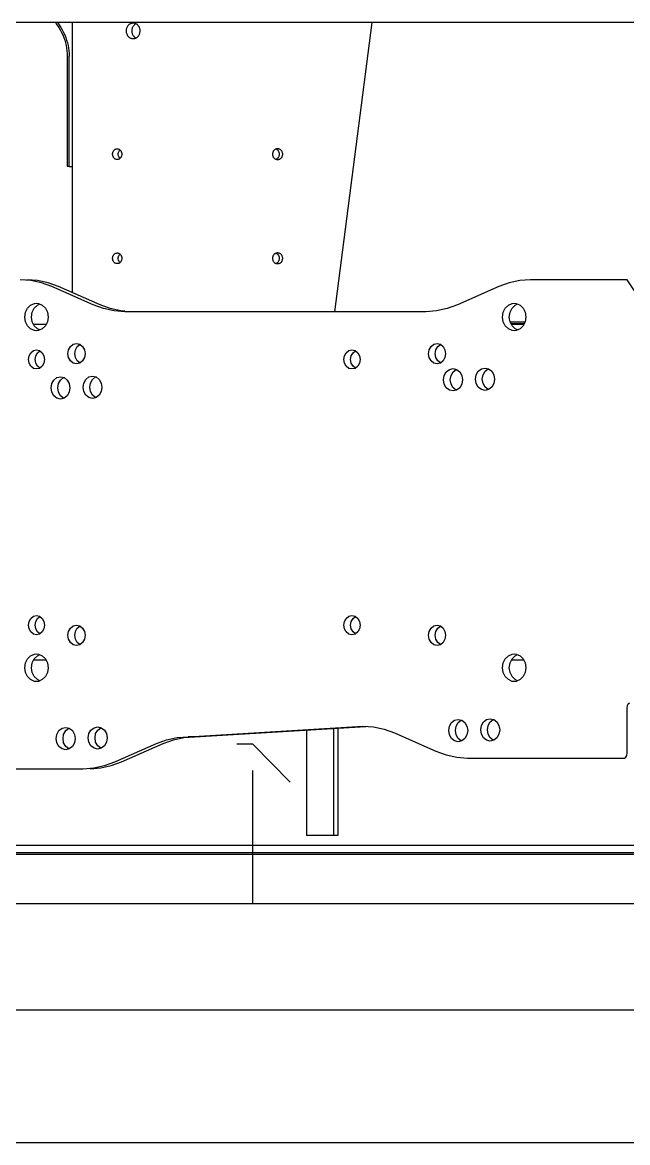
# Model space of a CAD drawing. Header units: millimetres. Extents: x 1084702 to 1166801, y 36632 to 124519.
# Drawn here: x 1096691 to 1097260, y 57203 to 58257 of the extents above; entities that cross this region are included whole.
import ezdxf

# ---------------------------------------------------------------- set-up
doc = ezdxf.new("R2010")
doc.units = ezdxf.units.MM
doc.header["$LTSCALE"] = 250
doc.linetypes.add('CENTER', pattern=[3, 2.5, -0.25, 0, -0.25])
doc.linetypes.add('DASHED', pattern=[0.75, 0.5, -0.25])
doc.layers.get('0').update_dxf_attribs({"color": 255})

# ---------------------------------------------------------------- blocks, each defined once
blk = doc.blocks.new('PK65002M m platform_top')
at = {"linetype": 'Continuous'}
for p, q in [((-8299.6, 3897.4), (-10062.2, 3897.4)), ((-8420.6, 3895.6), (-9935.7, 3895.6)), ((-9952.6, 3889.2), (-8365.3, 3889.2)), ((-8837.1, 3879.7), (-8832.8, 3879.7)), ((-8837.1, 3778.7), (-8837.1, 3879.7)), ((-8832.8, 3879.7), (-8807.4, 3879.7)), ((-8832.8, 3778.9), (-8832.8, 3879.7)), ((-8807.4, 3780.5), (-8807.4, 3879.7)), ((-8460.2, 3816.9), (-8597.5, 3816.9)), ((-8959, 3806.9), (-9106.6, 3806.9)), ((-8633.6, 3810.5), (-8672.7, 3793.2)), ((-8627.3, 3810.5), (-8666.3, 3793.2)), ((-8623.9, 3814), (-8633.6, 3810.5)), ((-9109.2, 3801.9), (-9109.2, 3759.8)), ((-8890.2, 3783.2), (-8929.2, 3800.5)), ((-8614.3, 3797.7), (-8614.1, 3797.7)), ((-8584.2, 3798.3), (-8583.9, 3798.3)), ((-8983.5, 3790.1), (-8983.3, 3790.1)), ((-8953.4, 3790.7), (-8953.2, 3790.7)), ((-8702.5, 3786.9), (-8863.3, 3777.1)), ((-8696.1, 3786.9), (-8860.4, 3776.9)), ((-8692.3, 3787.6), (-8702.5, 3786.9)), ((-8702.5, 3786.9), (-8696.1, 3786.9)), ((-9006.2, 3734.1), (-9003.8, 3733.1)), ((-8556.7, 3734.1), (-8554.4, 3733.1)), ((-9012, 3714.7), (-9000.3, 3714.7)), ((-9003.8, 3710.6), (-9006.2, 3709.6)), ((-8562.5, 3714.7), (-8550.9, 3714.7)), ((-8554.4, 3710.6), (-8556.7, 3709.6)), ((-8853.5, 3690), (-8851.3, 3688.2)), ((-8556.7, 3690), (-8554.5, 3688.2)), ((-8931, 3684.7), (-8933.6, 3682.7)), ((-8591.8, 3684.7), (-8594.3, 3682.7)), ((-8851.3, 3675.5), (-8853.5, 3673.7)), ((-8554.5, 3675.5), (-8556.7, 3673.7)), ((-8609.4, 3467.8), (-8609.2, 3467.7)), ((-8579.3, 3468.4), (-8579.1, 3468.3)), ((-8978.7, 3460.2), (-8978.4, 3460.1)), ((-8948.6, 3460.8), (-8948.3, 3460.7)), ((-8853.5, 3440), (-8851.3, 3438.2)), ((-8556.7, 3440), (-8554.5, 3438.2)), ((-9152.9, 3422.3), (-9109.2, 3356.9)), ((-8931, 3419.7), (-8933.6, 3417.7)), ((-8851.3, 3425.5), (-8853.5, 3423.7)), ((-8591.8, 3419.7), (-8594.3, 3417.7)), ((-8554.5, 3425.5), (-8556.7, 3423.7)), ((-9013, 3396.9), (-8999.3, 3396.9)), ((-8999.8, 3398), (-9012.5, 3398)), ((-9000.1, 3398.7), (-9012.2, 3398.7)), ((-9006.2, 3404.1), (-9003.8, 3403.1)), ((-9004.4, 3398), (-9004.5, 3398.7)), ((-9004.4, 3398.7), (-9004.3, 3398)), ((-8550.7, 3398.7), (-8562.7, 3398.7)), ((-8556.7, 3404.1), (-8554.4, 3403.1)), ((-8919.8, 3386.9), (-8636.7, 3386.9)), ((-8869, 3114.7), (-8833.8, 3386.9)), ((-8616.6, 3384), (-8607, 3380.5)), ((-9003.8, 3380.6), (-9006.2, 3379.6)), ((-8988.6, 3363.2), (-8949.5, 3380.5)), ((-8613.3, 3380.5), (-8574.3, 3363.2)), ((-8607, 3380.5), (-8567.9, 3363.2)), ((-8554.4, 3380.6), (-8556.7, 3379.6)), ((-8587.3, 3369), (-8587.3, 3114.7)), ((-9109.2, 3356.9), (-9099.4, 3356.9)), ((-9099.4, 3356.9), (-9048.4, 3356.9)), ((-9048.4, 3356.9), (-9018.4, 3356.9)), ((-8548.2, 3357.6), (-8538.1, 3356.9)), ((-8584.3, 3250.2), (-8587.3, 3250.2)), ((-8584.3, 3250.2), (-8582.4, 3250.2)), ((-8584.3, 3250.2), (-8584.3, 3146.6)), ((-8582.4, 3146.6), (-8582.4, 3250.2)), ((-10512, 3114.7), (-8205.3, 3114.7))]:
    blk.add_line(p, q, dxfattribs=at)
for points in [[(-8597.5, 3816.9), (-8607.6, 3816.2), (-8617.6, 3814), (-8627.3, 3810.5)], [(-8603.9, 3816.9), (-8614, 3816.2), (-8623.9, 3814)], [(-9106.6, 3806.9), (-9107.9, 3806.2), (-9108.8, 3804.4), (-9109.2, 3801.9)], [(-8929.2, 3800.5), (-8938.9, 3804), (-8948.9, 3806.2), (-8959, 3806.9)], [(-8620, 3788), (-8619.3, 3792), (-8617.4, 3795.4), (-8614.5, 3797.7), (-8611.1, 3798.5)], [(-8614.1, 3797.7), (-8611.2, 3795.4), (-8609.2, 3792), (-8608.6, 3788)], [(-8611.1, 3798.5), (-8607.7, 3797.7), (-8604.8, 3795.4), (-8602.9, 3792), (-8602.2, 3788)], [(-8589.9, 3788.6), (-8589.2, 3792.6), (-8587.3, 3796), (-8584.4, 3798.3), (-8581, 3799.1)], [(-8583.9, 3798.3), (-8581.1, 3796), (-8579.1, 3792.6), (-8578.5, 3788.6)], [(-8581, 3799.1), (-8577.6, 3798.3), (-8574.7, 3796), (-8572.8, 3792.6), (-8572.1, 3788.6)], [(-8989.3, 3780.4), (-8988.6, 3784.4), (-8986.7, 3787.8), (-8983.8, 3790.1), (-8980.4, 3790.9)], [(-8983.3, 3790.1), (-8980.4, 3787.8), (-8978.5, 3784.4), (-8977.8, 3780.4)], [(-8980.4, 3790.9), (-8977, 3790.1), (-8974.1, 3787.8), (-8972.1, 3784.4), (-8971.5, 3780.4)], [(-8959.2, 3781), (-8958.5, 3785), (-8956.6, 3788.4), (-8953.7, 3790.7), (-8950.3, 3791.5)], [(-8953.2, 3790.7), (-8950.3, 3788.4), (-8948.4, 3785), (-8947.7, 3781)], [(-8950.3, 3791.5), (-8946.9, 3790.7), (-8944, 3788.4), (-8942, 3785), (-8941.4, 3781)], [(-8666.3, 3793.2), (-8676, 3789.7), (-8686, 3787.6), (-8696.1, 3786.9)], [(-8672.7, 3793.2), (-8682.4, 3789.7), (-8692.3, 3787.6)], [(-8611.1, 3777.5), (-8614.5, 3778.3), (-8617.4, 3780.5), (-8619.3, 3783.9), (-8620, 3788)], [(-8608.6, 3788), (-8609.2, 3783.9), (-8611.2, 3780.5)], [(-8602.2, 3788), (-8602.9, 3783.9), (-8604.8, 3780.5), (-8607.7, 3778.3), (-8611.1, 3777.5)], [(-8581, 3778.1), (-8584.4, 3778.9), (-8587.3, 3781.1), (-8589.2, 3784.6), (-8589.9, 3788.6)], [(-8578.5, 3788.6), (-8579.1, 3784.6), (-8581.1, 3781.1)], [(-8572.1, 3788.6), (-8572.8, 3784.6), (-8574.7, 3781.1), (-8577.6, 3778.9), (-8581, 3778.1)], [(-8980.4, 3769.9), (-8983.8, 3770.7), (-8986.7, 3772.9), (-8988.6, 3776.3), (-8989.3, 3780.4)], [(-8977.8, 3780.4), (-8978.5, 3776.3), (-8980.4, 3772.9)], [(-8971.5, 3780.4), (-8972.1, 3776.3), (-8974.1, 3772.9), (-8977, 3770.7), (-8980.4, 3769.9)], [(-8950.3, 3770.5), (-8953.7, 3771.3), (-8956.6, 3773.5), (-8958.5, 3777), (-8959.2, 3781)], [(-8950.3, 3773.5), (-8953.2, 3771.3), (-8953.4, 3771.2)], [(-8947.7, 3781), (-8948.4, 3777), (-8950.3, 3773.5)], [(-8941.4, 3781), (-8942, 3777), (-8944, 3773.5), (-8946.9, 3771.3), (-8950.3, 3770.5)], [(-8860.4, 3776.9), (-8870.5, 3777.6), (-8880.5, 3779.7), (-8890.2, 3783.2)], [(-8611.2, 3780.5), (-8614.1, 3778.3), (-8614.3, 3778.2)], [(-8581.1, 3781.1), (-8583.9, 3778.9), (-8584.2, 3778.8)], [(-8980.4, 3772.9), (-8983.3, 3770.7), (-8983.5, 3770.6)], [(-9109.2, 3759.8), (-9109.5, 3757.5), (-9110.3, 3755.8), (-9111.5, 3754.9)], [(-9014, 3721.9), (-9013.3, 3726.3), (-9011.4, 3730.2), (-9008.5, 3733.1), (-9004.9, 3734.7), (-9003, 3734.9)], [(-9003.8, 3733.1), (-9000.9, 3730.2), (-8999, 3726.3), (-8998.3, 3721.9)], [(-9003, 3734.9), (-9001.1, 3734.7), (-8997.5, 3733.1), (-8994.5, 3730.2), (-8992.6, 3726.3), (-8991.9, 3721.9)], [(-8564.5, 3721.9), (-8563.9, 3726.3), (-8562, 3730.2), (-8559, 3733.1), (-8555.4, 3734.7), (-8553.5, 3734.9)], [(-8554.4, 3733.1), (-8551.4, 3730.2), (-8549.5, 3726.3), (-8548.8, 3721.9)], [(-8553.5, 3734.9), (-8551.6, 3734.7), (-8548, 3733.1), (-8545.1, 3730.2), (-8543.1, 3726.3), (-8542.5, 3721.9)], [(-9003, 3708.9), (-9004.9, 3709.1), (-9008.5, 3710.6), (-9011.4, 3713.5), (-9013.3, 3717.4), (-9014, 3721.9)], [(-8998.3, 3721.9), (-8999, 3717.4), (-9000.9, 3713.5), (-9003.8, 3710.6)], [(-8991.9, 3721.9), (-8992.6, 3717.4), (-8994.5, 3713.5), (-8997.5, 3710.6), (-9001.1, 3709.1), (-9003, 3708.9)], [(-8553.5, 3708.9), (-8555.4, 3709.1), (-8559, 3710.6), (-8562, 3713.5), (-8563.9, 3717.4), (-8564.5, 3721.9)], [(-8548.8, 3721.9), (-8549.5, 3717.4), (-8551.4, 3713.5), (-8554.4, 3710.6)], [(-8542.5, 3721.9), (-8543.1, 3717.4), (-8545.1, 3713.5), (-8548, 3710.6), (-8551.6, 3709.1), (-8553.5, 3708.9)], [(-8938.4, 3691.4), (-8937.8, 3695), (-8936.1, 3698.1), (-8933.5, 3700.2), (-8930.4, 3700.9)], [(-8933.6, 3700.1), (-8931, 3698.1), (-8929.3, 3695), (-8928.7, 3691.4)], [(-8930.4, 3700.9), (-8927.3, 3700.2), (-8924.7, 3698.1), (-8922.9, 3695), (-8922.3, 3691.4)], [(-8599.2, 3691.4), (-8598.6, 3695), (-8596.9, 3698.1), (-8594.2, 3700.2), (-8591.2, 3700.9)], [(-8594.3, 3700.1), (-8591.8, 3698.1), (-8590.1, 3695), (-8589.5, 3691.4)], [(-8591.2, 3700.9), (-8588.1, 3700.2), (-8585.5, 3698.1), (-8583.7, 3695), (-8583.1, 3691.4)], [(-8930.4, 3681.9), (-8933.5, 3682.6), (-8936.1, 3684.7), (-8937.8, 3687.7), (-8938.4, 3691.4)], [(-8928.7, 3691.4), (-8929.3, 3687.7), (-8931, 3684.7)], [(-8922.3, 3691.4), (-8922.9, 3687.7), (-8924.7, 3684.7), (-8927.3, 3682.6), (-8930.4, 3681.9)], [(-8858, 3681.8), (-8857.4, 3685.3), (-8855.7, 3688.2), (-8853.2, 3690.2), (-8850.3, 3690.8)], [(-8850.3, 3690.8), (-8847.4, 3690.2), (-8844.9, 3688.2), (-8843.3, 3685.3), (-8842.7, 3681.8)], [(-8591.2, 3681.9), (-8594.2, 3682.6), (-8596.9, 3684.7), (-8598.6, 3687.7), (-8599.2, 3691.4)], [(-8589.5, 3691.4), (-8590.1, 3687.7), (-8591.8, 3684.7)], [(-8583.1, 3691.4), (-8583.7, 3687.7), (-8585.5, 3684.7), (-8588.1, 3682.6), (-8591.2, 3681.9)], [(-8561.1, 3681.8), (-8560.6, 3685.3), (-8558.9, 3688.2), (-8556.4, 3690.2), (-8553.5, 3690.8)], [(-8553.5, 3690.8), (-8550.6, 3690.2), (-8548.1, 3688.2), (-8546.5, 3685.3), (-8545.9, 3681.8)], [(-8850.3, 3672.8), (-8853.2, 3673.5), (-8855.7, 3675.5), (-8857.4, 3678.4), (-8858, 3681.8)], [(-8851.3, 3688.2), (-8849.6, 3685.3), (-8849.1, 3681.8)], [(-8849.1, 3681.8), (-8849.6, 3678.4), (-8851.3, 3675.5)], [(-8842.7, 3681.8), (-8843.3, 3678.4), (-8844.9, 3675.5), (-8847.4, 3673.5), (-8850.3, 3672.8)], [(-8553.5, 3672.8), (-8556.4, 3673.5), (-8558.9, 3675.5), (-8560.6, 3678.4), (-8561.1, 3681.8)], [(-8554.5, 3688.2), (-8552.8, 3685.3), (-8552.2, 3681.8)], [(-8552.2, 3681.8), (-8552.8, 3678.4), (-8554.5, 3675.5)], [(-8545.9, 3681.8), (-8546.5, 3678.4), (-8548.1, 3675.5), (-8550.6, 3673.5), (-8553.5, 3672.8)], [(-8615.1, 3458), (-8614.4, 3462), (-8612.5, 3465.4), (-8609.6, 3467.7), (-8606.2, 3468.5)], [(-8609.2, 3467.7), (-8606.3, 3465.4), (-8604.3, 3462), (-8603.7, 3458)], [(-8606.2, 3468.5), (-8602.8, 3467.7), (-8599.9, 3465.4), (-8598, 3462), (-8597.3, 3458)], [(-8585, 3458.6), (-8584.3, 3462.6), (-8582.4, 3466), (-8579.5, 3468.3), (-8576.1, 3469.1)], [(-8579.1, 3468.3), (-8576.2, 3466), (-8574.2, 3462.6), (-8573.6, 3458.6)], [(-8576.1, 3469.1), (-8572.7, 3468.3), (-8569.8, 3466), (-8567.9, 3462.6), (-8567.2, 3458.6)], [(-8984.4, 3450.4), (-8983.7, 3454.4), (-8981.8, 3457.8), (-8978.9, 3460.1), (-8975.5, 3460.9)], [(-8978.4, 3460.1), (-8975.5, 3457.8), (-8973.6, 3454.4), (-8972.9, 3450.4)], [(-8975.5, 3460.9), (-8972.1, 3460.1), (-8969.2, 3457.8), (-8967.3, 3454.4), (-8966.6, 3450.4)], [(-8954.3, 3451), (-8953.6, 3455), (-8951.7, 3458.4), (-8948.8, 3460.7), (-8945.4, 3461.5)], [(-8948.3, 3460.7), (-8945.4, 3458.4), (-8943.5, 3455), (-8942.8, 3451)], [(-8945.4, 3461.5), (-8942, 3460.7), (-8939.1, 3458.4), (-8937.2, 3455), (-8936.5, 3451)], [(-8606.2, 3447.5), (-8609.6, 3448.3), (-8612.5, 3450.6), (-8614.4, 3454), (-8615.1, 3458)], [(-8603.7, 3458), (-8604.3, 3454), (-8606.3, 3450.6)], [(-8597.3, 3458), (-8598, 3454), (-8599.9, 3450.6), (-8602.8, 3448.3), (-8606.2, 3447.5)], [(-8576.1, 3448.1), (-8579.5, 3448.9), (-8582.4, 3451.2), (-8584.3, 3454.6), (-8585, 3458.6)], [(-8573.6, 3458.6), (-8574.2, 3454.6), (-8576.2, 3451.2)], [(-8567.2, 3458.6), (-8567.9, 3454.6), (-8569.8, 3451.2), (-8572.7, 3448.9), (-8576.1, 3448.1)], [(-8975.5, 3439.9), (-8978.9, 3440.7), (-8981.8, 3443), (-8983.7, 3446.4), (-8984.4, 3450.4)], [(-8972.9, 3450.4), (-8973.6, 3446.4), (-8975.5, 3443)], [(-8966.6, 3450.4), (-8967.3, 3446.4), (-8969.2, 3443), (-8972.1, 3440.7), (-8975.5, 3439.9)], [(-8945.4, 3440.5), (-8948.8, 3441.3), (-8951.7, 3443.6), (-8953.6, 3447), (-8954.3, 3451)], [(-8942.8, 3451), (-8943.5, 3447), (-8945.4, 3443.6)], [(-8936.5, 3451), (-8937.2, 3447), (-8939.1, 3443.6), (-8942, 3441.3), (-8945.4, 3440.5)], [(-8606.3, 3450.6), (-8609.2, 3448.3), (-8609.4, 3448.2)], [(-8576.2, 3451.2), (-8579.1, 3448.9), (-8579.3, 3448.9)], [(-8975.5, 3443), (-8978.4, 3440.7), (-8978.7, 3440.6)], [(-8945.4, 3443.6), (-8948.3, 3441.3), (-8948.6, 3441.3)], [(-8858, 3431.8), (-8857.4, 3435.3), (-8855.7, 3438.2), (-8853.2, 3440.2), (-8850.3, 3440.8)], [(-8851.3, 3438.2), (-8849.6, 3435.3), (-8849.1, 3431.8)], [(-8850.3, 3440.8), (-8847.4, 3440.2), (-8844.9, 3438.2), (-8843.3, 3435.3), (-8842.7, 3431.8)], [(-8561.1, 3431.8), (-8560.6, 3435.3), (-8558.9, 3438.2), (-8556.4, 3440.2), (-8553.5, 3440.8)], [(-8554.5, 3438.2), (-8552.8, 3435.3), (-8552.2, 3431.8)], [(-8553.5, 3440.8), (-8550.6, 3440.2), (-8548.1, 3438.2), (-8546.5, 3435.3), (-8545.9, 3431.8)], [(-8938.4, 3426.4), (-8937.8, 3430), (-8936.1, 3433.1), (-8933.5, 3435.2), (-8930.4, 3435.9)], [(-8930.4, 3416.9), (-8933.5, 3417.6), (-8936.1, 3419.7), (-8937.8, 3422.7), (-8938.4, 3426.4)], [(-8933.6, 3435.1), (-8931, 3433.1), (-8929.3, 3430), (-8928.7, 3426.4)], [(-8928.7, 3426.4), (-8929.3, 3422.7), (-8931, 3419.7)], [(-8930.4, 3435.9), (-8927.3, 3435.2), (-8924.7, 3433.1), (-8922.9, 3430), (-8922.3, 3426.4)], [(-8922.3, 3426.4), (-8922.9, 3422.7), (-8924.7, 3419.7), (-8927.3, 3417.6), (-8930.4, 3416.9)], [(-8850.3, 3422.8), (-8853.2, 3423.5), (-8855.7, 3425.5), (-8857.4, 3428.4), (-8858, 3431.8)], [(-8849.1, 3431.8), (-8849.6, 3428.4), (-8851.3, 3425.5)], [(-8842.7, 3431.8), (-8843.3, 3428.4), (-8844.9, 3425.5), (-8847.4, 3423.5), (-8850.3, 3422.8)], [(-8599.2, 3426.4), (-8598.6, 3430), (-8596.9, 3433.1), (-8594.2, 3435.2), (-8591.2, 3435.9)], [(-8591.2, 3416.9), (-8594.2, 3417.6), (-8596.9, 3419.7), (-8598.6, 3422.7), (-8599.2, 3426.4)], [(-8594.3, 3435.1), (-8591.8, 3433.1), (-8590.1, 3430), (-8589.5, 3426.4)], [(-8589.5, 3426.4), (-8590.1, 3422.7), (-8591.8, 3419.7)], [(-8591.2, 3435.9), (-8588.1, 3435.2), (-8585.5, 3433.1), (-8583.7, 3430), (-8583.1, 3426.4)], [(-8583.1, 3426.4), (-8583.7, 3422.7), (-8585.5, 3419.7), (-8588.1, 3417.6), (-8591.2, 3416.9)], [(-8553.5, 3422.8), (-8556.4, 3423.5), (-8558.9, 3425.5), (-8560.6, 3428.4), (-8561.1, 3431.8)], [(-8552.2, 3431.8), (-8552.8, 3428.4), (-8554.5, 3425.5)], [(-8545.9, 3431.8), (-8546.5, 3428.4), (-8548.1, 3425.5), (-8550.6, 3423.5), (-8553.5, 3422.8)], [(-9014, 3391.9), (-9013.3, 3396.3), (-9011.4, 3400.2), (-9008.5, 3403.1), (-9004.9, 3404.7), (-9003, 3404.9)], [(-9003, 3404.9), (-9001.1, 3404.7), (-8997.5, 3403.1), (-8994.5, 3400.2), (-8992.6, 3396.3), (-8991.9, 3391.9)], [(-8564.5, 3391.9), (-8563.9, 3396.3), (-8562, 3400.2), (-8559, 3403.1), (-8555.4, 3404.7), (-8553.5, 3404.9)], [(-8553.5, 3404.9), (-8551.6, 3404.7), (-8548, 3403.1), (-8545.1, 3400.2), (-8543.1, 3396.3), (-8542.5, 3391.9)], [(-9003.8, 3403.1), (-9000.9, 3400.2), (-8999, 3396.3), (-8998.3, 3391.9)], [(-8554.4, 3403.1), (-8551.4, 3400.2), (-8549.5, 3396.3), (-8548.8, 3391.9)], [(-9003, 3378.9), (-9004.9, 3379.1), (-9008.5, 3380.6), (-9011.4, 3383.5), (-9013.3, 3387.4), (-9014, 3391.9)], [(-8998.3, 3391.9), (-8999, 3387.4), (-9000.9, 3383.5), (-9003.8, 3380.6)], [(-8991.9, 3391.9), (-8992.6, 3387.4), (-8994.5, 3383.5), (-8997.5, 3380.6), (-9001.1, 3379.1), (-9003, 3378.9)], [(-8949.5, 3380.5), (-8939.8, 3384), (-8929.9, 3386.2), (-8919.8, 3386.9)], [(-8636.8, 3386.4), (-8633, 3386.2), (-8623, 3384), (-8613.3, 3380.5)], [(-8636.7, 3386.9), (-8626.6, 3386.2), (-8616.6, 3384)], [(-8553.5, 3378.9), (-8555.4, 3379.1), (-8559, 3380.6), (-8562, 3383.5), (-8563.9, 3387.4), (-8564.5, 3391.9)], [(-8548.8, 3391.9), (-8549.5, 3387.4), (-8551.4, 3383.5), (-8554.4, 3380.6)], [(-8542.5, 3391.9), (-8543.1, 3387.4), (-8545.1, 3383.5), (-8548, 3380.6), (-8551.6, 3379.1), (-8553.5, 3378.9)], [(-9018.4, 3356.9), (-9008.2, 3357.6), (-8998.3, 3359.7), (-8988.6, 3363.2)], [(-8574.3, 3363.2), (-8564.6, 3359.7), (-8554.6, 3357.6), (-8544.5, 3356.9)], [(-8567.9, 3363.2), (-8558.2, 3359.7), (-8548.2, 3357.6)], [(-8780.4, 3341.7), (-8780.6, 3341.7), (-8781.1, 3341.7), (-8781.5, 3341.6), (-8781.9, 3341.5), (-8782.4, 3341.3), (-8782.8, 3341.1)], [(-8778, 3332.3), (-8777.6, 3332.6), (-8777.2, 3332.9), (-8776.9, 3333.2), (-8776.6, 3333.6), (-8776.3, 3333.9), (-8776.1, 3334.4), (-8775.9, 3334.8), (-8775.8, 3335.3), (-8775.7, 3335.7), (-8775.6, 3336.2), (-8775.6, 3336.7), (-8775.6, 3337.2), (-8775.7, 3337.6), (-8775.8, 3338.1), (-8775.9, 3338.6), (-8776.1, 3339), (-8776.3, 3339.4), (-8776.6, 3339.8), (-8776.9, 3340.2), (-8777.2, 3340.5), (-8777.6, 3340.8), (-8778, 3341.1), (-8778.4, 3341.3), (-8778.8, 3341.5), (-8779.2, 3341.6), (-8779.7, 3341.7), (-8780.1, 3341.7), (-8780.4, 3341.7)], [(-8778.8, 3341.5), (-8778.9, 3341.5), (-8779.3, 3341.3), (-8779.7, 3341.1)], [(-8631.6, 3341.1), (-8631.2, 3341.3), (-8630.9, 3341.5), (-8630.5, 3341.6), (-8630.1, 3341.7), (-8629.7, 3341.7), (-8629.5, 3341.7)], [(-8629.5, 3341.7), (-8629.3, 3341.7), (-8628.8, 3341.7), (-8628.4, 3341.6), (-8628.1, 3341.5), (-8627.7, 3341.3), (-8627.3, 3341.1), (-8627, 3340.8), (-8626.7, 3340.5), (-8626.4, 3340.2), (-8626.1, 3339.8), (-8625.9, 3339.4), (-8625.6, 3339), (-8625.5, 3338.6), (-8625.3, 3338.1), (-8625.3, 3337.6), (-8625.2, 3337.2), (-8625.2, 3336.7), (-8625.2, 3336.2), (-8625.3, 3335.7), (-8625.3, 3335.3), (-8625.5, 3334.8), (-8625.6, 3334.4), (-8625.9, 3333.9), (-8626.1, 3333.6), (-8626.4, 3333.2), (-8626.7, 3332.9), (-8627, 3332.6), (-8627.3, 3332.3)], [(-8782.8, 3341.1), (-8783.2, 3340.8), (-8783.5, 3340.5), (-8783.9, 3340.2), (-8784.2, 3339.8), (-8784.4, 3339.4), (-8784.6, 3339), (-8784.8, 3338.6), (-8785, 3338.1), (-8785.1, 3337.6), (-8785.2, 3337.2), (-8785.2, 3336.7), (-8785.2, 3336.2), (-8785.1, 3335.7), (-8785, 3335.3), (-8784.8, 3334.8), (-8784.6, 3334.4), (-8784.4, 3333.9), (-8784.2, 3333.6), (-8783.9, 3333.2), (-8783.5, 3332.9), (-8783.2, 3332.6), (-8782.8, 3332.3), (-8782.4, 3332.1), (-8781.9, 3331.9), (-8781.5, 3331.8), (-8781.1, 3331.7), (-8780.6, 3331.6), (-8780.4, 3331.6)], [(-8779.7, 3341.1), (-8780.1, 3340.8), (-8780.4, 3340.5), (-8780.8, 3340.2), (-8781.1, 3339.8), (-8781.3, 3339.4), (-8781.6, 3339), (-8781.7, 3338.6), (-8781.9, 3338.1), (-8782, 3337.6), (-8782.1, 3337.2), (-8782.1, 3336.7), (-8782.1, 3336.2), (-8782, 3335.7), (-8781.9, 3335.3), (-8781.7, 3334.8), (-8781.6, 3334.4), (-8781.3, 3333.9), (-8781.1, 3333.6), (-8780.8, 3333.2), (-8780.4, 3332.9), (-8780.1, 3332.6), (-8779.7, 3332.3), (-8779.3, 3332.1), (-8778.9, 3331.9), (-8778.8, 3331.9)], [(-8780.4, 3331.6), (-8780.1, 3331.6), (-8779.7, 3331.7), (-8779.2, 3331.8), (-8778.8, 3331.9), (-8778.4, 3332.1), (-8778, 3332.3)], [(-8629.5, 3331.6), (-8629.7, 3331.6), (-8630.1, 3331.7), (-8630.5, 3331.8), (-8630.9, 3331.9), (-8631.2, 3332.1), (-8631.6, 3332.3), (-8631.9, 3332.6), (-8632.3, 3332.9), (-8632.6, 3333.2), (-8632.8, 3333.6), (-8633.1, 3333.9), (-8633.3, 3334.4), (-8633.4, 3334.8), (-8633.6, 3335.3), (-8633.7, 3335.7), (-8633.7, 3336.2), (-8633.7, 3336.7), (-8633.7, 3337.2), (-8633.7, 3337.6), (-8633.6, 3338.1), (-8633.4, 3338.6), (-8633.3, 3339), (-8633.1, 3339.4), (-8632.8, 3339.8), (-8632.6, 3340.2), (-8632.3, 3340.5), (-8631.9, 3340.8), (-8631.6, 3341.1)], [(-8632.1, 3340.6), (-8632, 3340.5), (-8631.7, 3340.2), (-8631.4, 3339.8), (-8631.2, 3339.4), (-8630.9, 3339), (-8630.8, 3338.6), (-8630.6, 3338.1), (-8630.5, 3337.6), (-8630.5, 3337.2), (-8630.5, 3336.7), (-8630.5, 3336.2), (-8630.5, 3335.7), (-8630.6, 3335.3), (-8630.8, 3334.8), (-8630.9, 3334.4), (-8631.2, 3333.9), (-8631.4, 3333.6), (-8631.7, 3333.2), (-8632, 3332.9), (-8632.1, 3332.7)], [(-8627.3, 3332.3), (-8627.7, 3332.1), (-8628.1, 3331.9), (-8628.4, 3331.8), (-8628.8, 3331.7), (-8629.3, 3331.6), (-8629.5, 3331.6)], [(-8782.8, 3243.1), (-8783.2, 3242.8), (-8783.5, 3242.5), (-8783.9, 3242.2), (-8784.2, 3241.8), (-8784.4, 3241.4), (-8784.6, 3241), (-8784.8, 3240.6), (-8785, 3240.1), (-8785.1, 3239.6), (-8785.2, 3239.2), (-8785.2, 3238.7), (-8785.2, 3238.2), (-8785.1, 3237.7), (-8785, 3237.3), (-8784.8, 3236.8), (-8784.6, 3236.4), (-8784.4, 3235.9), (-8784.2, 3235.6), (-8783.9, 3235.2), (-8783.5, 3234.9), (-8783.2, 3234.6), (-8782.8, 3234.3), (-8782.4, 3234.1), (-8781.9, 3233.9), (-8781.5, 3233.8), (-8781.1, 3233.7), (-8780.6, 3233.6), (-8780.4, 3233.6)], [(-8780.4, 3243.7), (-8780.6, 3243.7), (-8781.1, 3243.7), (-8781.5, 3243.6), (-8781.9, 3243.5), (-8782.4, 3243.3), (-8782.8, 3243.1)], [(-8779.7, 3243.1), (-8780.1, 3242.8), (-8780.4, 3242.5), (-8780.8, 3242.2), (-8781.1, 3241.8), (-8781.3, 3241.4), (-8781.6, 3241), (-8781.7, 3240.6), (-8781.9, 3240.1), (-8782, 3239.6), (-8782.1, 3239.2), (-8782.1, 3238.7), (-8782.1, 3238.2), (-8782, 3237.7), (-8781.9, 3237.3), (-8781.7, 3236.8), (-8781.6, 3236.4), (-8781.3, 3235.9), (-8781.1, 3235.6), (-8780.8, 3235.2), (-8780.4, 3234.9), (-8780.1, 3234.6), (-8779.7, 3234.3), (-8779.3, 3234.1), (-8778.9, 3233.9), (-8778.8, 3233.9)], [(-8778, 3234.3), (-8777.6, 3234.6), (-8777.2, 3234.9), (-8776.9, 3235.2), (-8776.6, 3235.6), (-8776.3, 3235.9), (-8776.1, 3236.4), (-8775.9, 3236.8), (-8775.8, 3237.3), (-8775.7, 3237.7), (-8775.6, 3238.2), (-8775.6, 3238.7), (-8775.6, 3239.2), (-8775.7, 3239.6), (-8775.8, 3240.1), (-8775.9, 3240.6), (-8776.1, 3241), (-8776.3, 3241.4), (-8776.6, 3241.8), (-8776.9, 3242.2), (-8777.2, 3242.5), (-8777.6, 3242.8), (-8778, 3243.1), (-8778.4, 3243.3), (-8778.8, 3243.5), (-8779.2, 3243.6), (-8779.7, 3243.7), (-8780.1, 3243.7), (-8780.4, 3243.7)], [(-8778.8, 3243.5), (-8778.9, 3243.5), (-8779.3, 3243.3), (-8779.7, 3243.1)], [(-8629.5, 3233.6), (-8629.7, 3233.6), (-8630.1, 3233.7), (-8630.5, 3233.8), (-8630.9, 3233.9), (-8631.2, 3234.1), (-8631.6, 3234.3), (-8631.9, 3234.6), (-8632.3, 3234.9), (-8632.6, 3235.2), (-8632.8, 3235.6), (-8633.1, 3235.9), (-8633.3, 3236.4), (-8633.4, 3236.8), (-8633.6, 3237.3), (-8633.7, 3237.7), (-8633.7, 3238.2), (-8633.7, 3238.7), (-8633.7, 3239.2), (-8633.7, 3239.6), (-8633.6, 3240.1), (-8633.4, 3240.6), (-8633.3, 3241), (-8633.1, 3241.4), (-8632.8, 3241.8), (-8632.6, 3242.2), (-8632.3, 3242.5), (-8631.9, 3242.8), (-8631.6, 3243.1)], [(-8632.1, 3242.6), (-8632, 3242.5), (-8631.7, 3242.2), (-8631.4, 3241.8), (-8631.2, 3241.4), (-8630.9, 3241), (-8630.8, 3240.6), (-8630.6, 3240.1), (-8630.5, 3239.6), (-8630.5, 3239.2), (-8630.5, 3238.7), (-8630.5, 3238.2), (-8630.5, 3237.7), (-8630.6, 3237.3), (-8630.8, 3236.8), (-8630.9, 3236.4), (-8631.2, 3235.9), (-8631.4, 3235.6), (-8631.7, 3235.2), (-8632, 3234.9), (-8632.1, 3234.7)], [(-8631.6, 3243.1), (-8631.2, 3243.3), (-8630.9, 3243.5), (-8630.5, 3243.6), (-8630.1, 3243.7), (-8629.7, 3243.7), (-8629.5, 3243.7)], [(-8629.5, 3243.7), (-8629.3, 3243.7), (-8628.8, 3243.7), (-8628.4, 3243.6), (-8628.1, 3243.5), (-8627.7, 3243.3), (-8627.3, 3243.1), (-8627, 3242.8), (-8626.7, 3242.5), (-8626.4, 3242.2), (-8626.1, 3241.8), (-8625.9, 3241.4), (-8625.6, 3241), (-8625.5, 3240.6), (-8625.3, 3240.1), (-8625.3, 3239.6), (-8625.2, 3239.2), (-8625.2, 3238.7), (-8625.2, 3238.2), (-8625.3, 3237.7), (-8625.3, 3237.3), (-8625.5, 3236.8), (-8625.6, 3236.4), (-8625.9, 3235.9), (-8626.1, 3235.6), (-8626.4, 3235.2), (-8626.7, 3234.9), (-8627, 3234.6), (-8627.3, 3234.3)], [(-8780.4, 3233.6), (-8780.1, 3233.6), (-8779.7, 3233.7), (-8779.2, 3233.8), (-8778.8, 3233.9), (-8778.4, 3234.1), (-8778, 3234.3)], [(-8627.3, 3234.3), (-8627.7, 3234.1), (-8628.1, 3233.9), (-8628.4, 3233.8), (-8628.8, 3233.7), (-8629.3, 3233.6), (-8629.5, 3233.6)], [(-8576.5, 3119.6), (-8577.8, 3121.8), (-8579, 3124.1), (-8580.1, 3126.4), (-8581.1, 3128.8), (-8581.9, 3131.3), (-8582.7, 3133.8), (-8583.3, 3136.3), (-8583.7, 3138.8), (-8584, 3141.4), (-8584.2, 3144), (-8584.3, 3146.6)], [(-8574.6, 3119.6), (-8575.9, 3121.8), (-8577.2, 3124.1), (-8578.2, 3126.4), (-8579.2, 3128.8), (-8580.1, 3131.3), (-8580.8, 3133.8), (-8581.4, 3136.3), (-8581.8, 3138.8), (-8582.2, 3141.4), (-8582.4, 3144), (-8582.4, 3146.6)], [(-8644.5, 3115.2), (-8645, 3115.2), (-8645.6, 3115.3), (-8646.1, 3115.4), (-8646.6, 3115.6), (-8647.2, 3115.9), (-8647.6, 3116.2), (-8648.1, 3116.5), (-8648.6, 3116.9), (-8649, 3117.4), (-8649.3, 3117.9), (-8649.7, 3118.4), (-8650, 3118.9), (-8650.2, 3119.5), (-8650.4, 3120.1), (-8650.6, 3120.7), (-8650.7, 3121.4), (-8650.8, 3122), (-8650.8, 3122.7), (-8650.8, 3123.3), (-8650.7, 3124), (-8650.6, 3124.6), (-8650.4, 3125.2), (-8650.2, 3125.8), (-8650, 3126.4), (-8649.7, 3127), (-8649.3, 3127.5), (-8649, 3128), (-8648.6, 3128.4), (-8648.1, 3128.8), (-8647.6, 3129.2)], [(-8647.6, 3129.2), (-8647.2, 3129.5), (-8646.6, 3129.7), (-8646.1, 3129.9), (-8645.6, 3130.1), (-8645, 3130.1), (-8644.5, 3130.2)], [(-8647.1, 3129.5), (-8647.1, 3129.5), (-8646.6, 3129.2), (-8646.1, 3128.8), (-8645.7, 3128.4), (-8645.3, 3128), (-8644.9, 3127.5), (-8644.6, 3127), (-8644.3, 3126.4), (-8644, 3125.8), (-8643.8, 3125.2), (-8643.6, 3124.6), (-8643.5, 3124), (-8643.4, 3123.3), (-8643.4, 3122.7), (-8643.4, 3122), (-8643.5, 3121.4), (-8643.6, 3120.7), (-8643.8, 3120.1), (-8644, 3119.5), (-8644.3, 3118.9), (-8644.6, 3118.4), (-8644.9, 3117.9), (-8645.3, 3117.4), (-8645.7, 3116.9), (-8646.1, 3116.5), (-8646.6, 3116.2)], [(-8644.5, 3130.2), (-8643.9, 3130.1), (-8643.4, 3130.1), (-8642.8, 3129.9), (-8642.3, 3129.7), (-8641.8, 3129.5), (-8641.3, 3129.2), (-8640.8, 3128.8), (-8640.4, 3128.4), (-8640, 3128), (-8639.6, 3127.5), (-8639.3, 3127), (-8639, 3126.4), (-8638.7, 3125.8), (-8638.5, 3125.2), (-8638.3, 3124.6), (-8638.2, 3124), (-8638.1, 3123.3), (-8638.1, 3122.7), (-8638.1, 3122), (-8638.2, 3121.4), (-8638.3, 3120.7), (-8638.5, 3120.1), (-8638.7, 3119.5), (-8639, 3118.9), (-8639.3, 3118.4), (-8639.6, 3117.9), (-8640, 3117.4), (-8640.4, 3116.9), (-8640.8, 3116.5), (-8641.3, 3116.2)], [(-8646.6, 3116.2), (-8647.1, 3115.9), (-8647.1, 3115.9)], [(-8641.3, 3116.2), (-8641.8, 3115.9), (-8642.3, 3115.6), (-8642.8, 3115.4), (-8643.4, 3115.3), (-8643.9, 3115.2), (-8644.5, 3115.2)], [(-8573.2, 3114.7), (-8574.1, 3116), (-8576.5, 3119.6)], [(-8571.3, 3114.7), (-8572.2, 3116), (-8574.6, 3119.6)]]:
    blk.add_lwpolyline(points, dxfattribs=at)
blk = doc.blocks.new('1-deck_B4_1')
for p, q in [((79144.6, 23169.4), (79129.6, 23169.4)), ((79144.6, 23169.4), (79179.6, 23133.5)), ((73729.6, 23019.4), (90129.6, 23019.4)), ((73629.6, 22919.4), (91729.6, 22919.4)), ((73816.5, 22794.4), (92188, 22794.4))]:
    blk.add_line(p, q)
at = {"linetype": 'DASHED'}
blk.add_lwpolyline([(79144.6, 23019.4), (79144.6, 23169.4)], dxfattribs=at)
at = {"linetype": 'CENTER', "rotation": 180}
blk.add_blockref('PK65002M m platform_top', (70387.5, 26963.1), dxfattribs=at)

msp = doc.modelspace()

# ---------------------------------------------------------------- block references
msp.add_blockref('1-deck_B4_1', (1017763, 34408.6))

doc.saveas('drawing.dxf')
